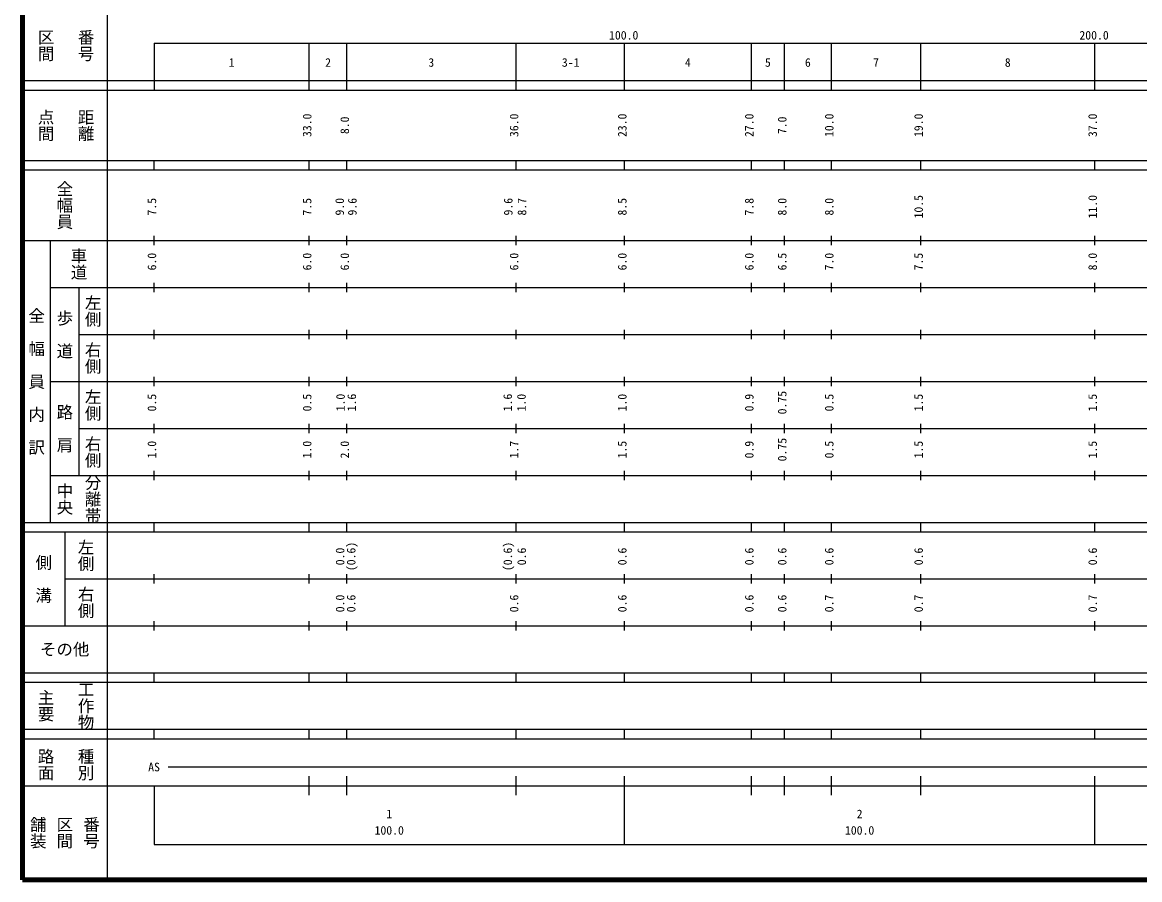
# Model space of a CAD drawing. Units: millimetres on the paper, enlarged 1000 times. Extents: x 40000 to 680000, y 20000 to 380000.
# Drawn here: x 40000 to 277538, y 20000 to 202409 of the extents above; entities that cross this region are included whole.
import ezdxf
from ezdxf.enums import TextEntityAlignment as Align

# ---------------------------------------------------------------- set-up
doc = ezdxf.new("R2010")
doc.units = ezdxf.units.MM
doc.header["$LTSCALE"] = 1000
doc.layers.add('M-TTL', color=2, linetype='Continuous', lineweight=140)
doc.layers.add('M-TTL-BAND', color=7, linetype='Continuous', lineweight=25)
doc.styles.add('@ＭＳ ゴシック', font='')
doc.styles.add('ＭＳ ゴシック', font='')
doc.styles.get('@ＭＳ ゴシック').set_extended_font_data('@MS Gothic')
doc.styles.get('ＭＳ ゴシック').set_extended_font_data('MS Gothic')

msp = doc.modelspace()

# ---------------------------------------------------------------- linework, layer by layer
at = {"layer": 'M-TTL'}
for p, q in [((40000, 380000), (40000, 20000)), ((40000, 20000), (680000, 20000))]:
    msp.add_line(p, q, dxfattribs=at)
at = {"layer": 'M-TTL-BAND'}
for p, q in [((58000, 370000), (58000, 20000)), ((68000, 198000), (579000, 198000)), ((68000, 198000), (68000, 188000)), ((101000, 188000), (101000, 198000)), ((109000, 188000), (109000, 198000)), ((145000, 188000), (145000, 198000)), ((168000, 188000), (168000, 198000)), ((195000, 188000), (195000, 198000)), ((202000, 188000), (202000, 198000)), ((212000, 188000), (212000, 198000)), ((231000, 188000), (231000, 198000)), ((268000, 188000), (268000, 198000)), ((40000, 190000), (579000, 190000)), ((40000, 188000), (579000, 188000)), ((40000, 173000), (579000, 173000)), ((68000, 171000), (68000, 173000)), ((101000, 171000), (101000, 173000)), ((109000, 171000), (109000, 173000)), ((145000, 171000), (145000, 173000)), ((168000, 171000), (168000, 173000)), ((195000, 171000), (195000, 173000)), ((202000, 171000), (202000, 173000)), ((212000, 171000), (212000, 173000)), ((231000, 171000), (231000, 173000)), ((268000, 171000), (268000, 173000)), ((40000, 171000), (579000, 171000)), ((68000, 155000), (68000, 157000)), ((101000, 155000), (101000, 157000)), ((109000, 155000), (109000, 157000)), ((145000, 155000), (145000, 157000)), ((168000, 155000), (168000, 157000)), ((195000, 155000), (195000, 157000)), ((202000, 155000), (202000, 157000)), ((212000, 155000), (212000, 157000)), ((231000, 155000), (231000, 157000)), ((268000, 155000), (268000, 157000)), ((40000, 156000), (579000, 156000)), ((46000, 96000), (46000, 156000)), ((46000, 146000), (579000, 146000)), ((52000, 146000), (52000, 106000)), ((68000, 145000), (68000, 147000)), ((101000, 145000), (101000, 147000)), ((109000, 145000), (109000, 147000)), ((145000, 145000), (145000, 147000)), ((168000, 145000), (168000, 147000)), ((195000, 145000), (195000, 147000)), ((202000, 145000), (202000, 147000)), ((212000, 145000), (212000, 147000)), ((231000, 145000), (231000, 147000)), ((268000, 145000), (268000, 147000)), ((52000, 136000), (579000, 136000)), ((68000, 135000), (68000, 137000)), ((101000, 135000), (101000, 137000)), ((109000, 135000), (109000, 137000)), ((145000, 135000), (145000, 137000)), ((168000, 135000), (168000, 137000)), ((195000, 135000), (195000, 137000)), ((202000, 135000), (202000, 137000)), ((212000, 135000), (212000, 137000)), ((231000, 135000), (231000, 137000)), ((268000, 135000), (268000, 137000)), ((46000, 126000), (579000, 126000)), ((68000, 125000), (68000, 127000)), ((101000, 125000), (101000, 127000)), ((109000, 125000), (109000, 127000)), ((145000, 125000), (145000, 127000)), ((168000, 125000), (168000, 127000)), ((195000, 125000), (195000, 127000)), ((202000, 125000), (202000, 127000)), ((212000, 125000), (212000, 127000)), ((231000, 125000), (231000, 127000)), ((268000, 125000), (268000, 127000)), ((68000, 115000), (68000, 117000)), ((101000, 115000), (101000, 117000)), ((109000, 115000), (109000, 117000)), ((145000, 115000), (145000, 117000)), ((168000, 115000), (168000, 117000)), ((195000, 115000), (195000, 117000)), ((202000, 115000), (202000, 117000)), ((212000, 115000), (212000, 117000)), ((231000, 115000), (231000, 117000)), ((268000, 115000), (268000, 117000)), ((52000, 116000), (579000, 116000)), ((68000, 105000), (68000, 107000)), ((101000, 105000), (101000, 107000)), ((109000, 105000), (109000, 107000)), ((145000, 105000), (145000, 107000)), ((168000, 105000), (168000, 107000)), ((195000, 105000), (195000, 107000)), ((202000, 105000), (202000, 107000)), ((212000, 105000), (212000, 107000)), ((231000, 105000), (231000, 107000)), ((268000, 105000), (268000, 107000)), ((46000, 106000), (579000, 106000)), ((40000, 96000), (579000, 96000)), ((68000, 94000), (68000, 96000)), ((101000, 94000), (101000, 96000)), ((109000, 94000), (109000, 96000)), ((145000, 94000), (145000, 96000)), ((168000, 94000), (168000, 96000)), ((195000, 94000), (195000, 96000)), ((202000, 94000), (202000, 96000)), ((212000, 94000), (212000, 96000)), ((231000, 94000), (231000, 96000)), ((268000, 94000), (268000, 96000)), ((40000, 94000), (579000, 94000)), ((49000, 94000), (49000, 74000)), ((49000, 84000), (579000, 84000)), ((68000, 83000), (68000, 85000)), ((101000, 83000), (101000, 85000)), ((109000, 83000), (109000, 85000)), ((145000, 83000), (145000, 85000)), ((168000, 83000), (168000, 85000)), ((195000, 83000), (195000, 85000)), ((202000, 83000), (202000, 85000)), ((212000, 83000), (212000, 85000)), ((231000, 83000), (231000, 85000)), ((268000, 83000), (268000, 85000)), ((40000, 74000), (579000, 74000)), ((68000, 73000), (68000, 75000)), ((101000, 73000), (101000, 75000)), ((109000, 73000), (109000, 75000)), ((145000, 73000), (145000, 75000)), ((168000, 73000), (168000, 75000)), ((195000, 73000), (195000, 75000)), ((202000, 73000), (202000, 75000)), ((212000, 73000), (212000, 75000)), ((231000, 73000), (231000, 75000)), ((268000, 73000), (268000, 75000)), ((40000, 64000), (579000, 64000)), ((40000, 62000), (579000, 62000)), ((68000, 62000), (68000, 64000)), ((101000, 62000), (101000, 64000)), ((109000, 62000), (109000, 64000)), ((145000, 62000), (145000, 64000)), ((168000, 62000), (168000, 64000)), ((195000, 62000), (195000, 64000)), ((202000, 62000), (202000, 64000)), ((212000, 62000), (212000, 64000)), ((231000, 62000), (231000, 64000)), ((268000, 62000), (268000, 64000)), ((40000, 52000), (579000, 52000)), ((40000, 50000), (579000, 50000)), ((68000, 50000), (68000, 52000)), ((101000, 50000), (101000, 52000)), ((109000, 50000), (109000, 52000)), ((145000, 50000), (145000, 52000)), ((168000, 50000), (168000, 52000)), ((195000, 50000), (195000, 52000)), ((202000, 50000), (202000, 52000)), ((212000, 50000), (212000, 52000)), ((231000, 50000), (231000, 52000)), ((268000, 50000), (268000, 52000)), ((71000, 44000), (408000, 44000)), ((101000, 38000), (101000, 42000)), ((109000, 38000), (109000, 42000)), ((145000, 38000), (145000, 42000)), ((168000, 27500), (168000, 42000)), ((195000, 38000), (195000, 42000)), ((202000, 38000), (202000, 42000)), ((212000, 38000), (212000, 42000)), ((231000, 38000), (231000, 42000)), ((268000, 27500), (268000, 42000)), ((40000, 40000), (579000, 40000)), ((68000, 40000), (68000, 27500)), ((68000, 27500), (579000, 27500))]:
    msp.add_line(p, q, dxfattribs=at)

# ---------------------------------------------------------------- texts
at = {"layer": 'M-TTL-BAND', "style": '@ＭＳ ゴシック'}
for s, p in [('区間', (45000, 197500)), ('番号', (53500, 197500)), ('点間', (45000, 180500)), ('距離', (53500, 180500)), ('全幅員', (49000, 163500)), ('車道', (52000, 151000)), ('左側', (55000, 141000)), ('全\u3000幅\u3000員\u3000内\u3000訳', (43000, 126000)), ('歩\u3000道', (49000, 136000)), ('右側', (55000, 131000)), ('左側', (55000, 121000)), ('路\u3000肩', (49000, 116000)), ('右側', (55000, 111000)), ('分離帯', (55000, 101000)), ('中央', (49000, 101000)), ('左側', (53500, 89000)), ('側\u3000溝', (44500, 84000)), ('右側', (53500, 79000)), ('主要', (45000, 57000)), ('工作物', (53500, 57000)), ('路面', (45000, 44500)), ('種別', (53500, 44500)), ('舗装', (43333, 30000)), ('番号', (54667, 30000)), ('区間', (49000, 30000))]:
    msp.add_text(s, height=2566, rotation=270, dxfattribs=at).set_placement(p, align=Align.MIDDLE_CENTER)
at = {"layer": 'M-TTL-BAND', "style": 'ＭＳ ゴシック'}
for s, p in [('100.0', (167844, 198195)), ('200.0', (267844, 198195)), ('1', (84500, 192405)), ('2', (105000, 192405)), ('3', (126940, 192405)), ('3-1', (156577, 192407)), ('4', (181500, 192405)), ('5', (198500, 192405)), ('6', (207000, 192405)), ('7', (221500, 192405)), ('8', (249500, 192405)), ('AS', (68000, 42500)), ('1', (118000, 32523)), ('2', (218000, 32523)), ('100.0', (118000, 29033)), ('100.0', (218000, 29033))]:
    msp.add_text(s, height=1833, dxfattribs=at).set_placement(p, align=Align.BOTTOM_CENTER)
for s, p in [('33.0', (102000, 180500)), ('8.0', (110000, 180500)), ('36.0', (146000, 180500)), ('23.0', (169000, 180500)), ('27.0', (196000, 180500)), ('7.0', (203000, 180500)), ('10.0', (213000, 180500)), ('19.0', (232000, 180500)), ('37.0', (269000, 180500)), ('7.5', (69000, 163174)), ('7.5', (102000, 163174)), ('9.0', (108927, 163174)), ('9.6', (111609, 163175)), ('9.6', (144754, 163180)), ('8.7', (147678, 163174)), ('8.5', (169000, 163174)), ('7.8', (196000, 163174)), ('8.0', (203000, 163174)), ('8.0', (213000, 163174)), ('10.5', (232000, 163174)), ('11.0', (269000, 163174)), ('6.0', (69000, 151500)), ('6.0', (102000, 151500)), ('6.0', (110000, 151500)), ('6.0', (146000, 151500)), ('6.0', (169000, 151500)), ('6.0', (196000, 151500)), ('6.5', (203000, 151500)), ('7.0', (213000, 151500)), ('7.5', (232000, 151500)), ('8.0', (269000, 151500)), ('0.75', (203000, 121500)), ('0.5', (69000, 121500)), ('0.5', (102000, 121500)), ('1.0', (109100, 121517)), ('1.6', (111490, 121517)), ('1.6', (144647, 121522)), ('1.0', (147568, 121500)), ('1.0', (169000, 121500)), ('0.9', (196000, 121500)), ('0.5', (213000, 121500)), ('1.5', (232000, 121500)), ('1.5', (269000, 121500)), ('1.0', (69000, 111500)), ('1.0', (102000, 111500)), ('2.0', (110000, 111500)), ('1.7', (146000, 111500)), ('1.5', (169000, 111500)), ('0.9', (196000, 111500)), ('0.75', (203000, 111500)), ('0.5', (213000, 111500)), ('1.5', (232000, 111500)), ('1.5', (269000, 111500)), ('0.0', (109000, 88764)), ('(0.6)', (111370, 88764)), ('(0.6)', (144662, 88770)), ('0.6', (147616, 88764)), ('0.6', (169000, 88764)), ('0.6', (196000, 88764)), ('0.6', (203000, 88764)), ('0.6', (213000, 88764)), ('0.6', (232000, 88764)), ('0.6', (269000, 88764)), ('0.0', (109000, 78764)), ('0.6', (111370, 78764)), ('0.6', (146000, 78764)), ('0.6', (169000, 78764)), ('0.6', (196000, 78764)), ('0.6', (203000, 78764)), ('0.7', (213000, 78764)), ('0.7', (232000, 78764)), ('0.7', (269000, 78764))]:
    msp.add_text(s, height=1833, rotation=90, dxfattribs=at).set_placement(p, align=Align.BOTTOM_CENTER)
msp.add_text('その他', height=2566, dxfattribs=at).set_placement((49000, 69000), align=Align.MIDDLE_CENTER)

doc.saveas('drawing.dxf')
